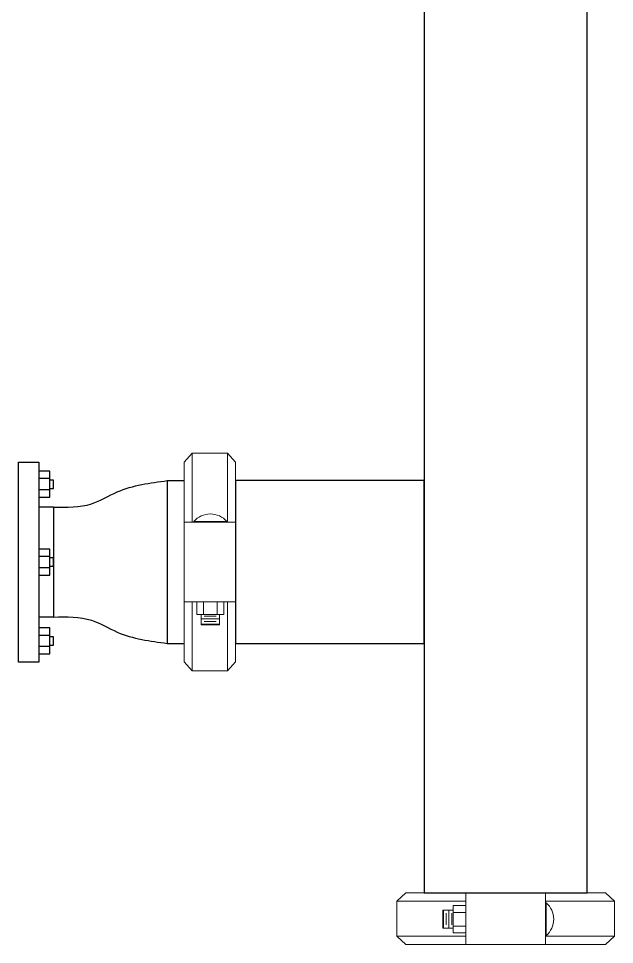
# Model space of a CAD drawing. Extents: x 226317 to 226469, y 8188101 to 8188260.
# Drawn here: x 226391.826 to 226392.243, y 8188239.438 to 8188240.087 of the extents above; entities that cross this region are included whole.
import ezdxf

# ---------------------------------------------------------------- set-up
doc = ezdxf.new("R2010")
doc.units = 0
doc.header["$LTSCALE"] = 15
doc.layers.get('0').update_dxf_attribs({"color": 250})
doc.layers.add('00-GTI-Acoples', color=250, linetype='Continuous')
doc.layers.add('A-SANITARIOS', color=250, linetype='Continuous')

# ---------------------------------------------------------------- blocks, each defined once
blk = doc.blocks.new('A$C363a55df')
at = {"layer": '00-GTI-Acoples', "linetype": 'Continuous', "lineweight": 0, "extrusion": (3.83476e-17, -1, 0)}
for p, q in [((-27.05, 104.99), (-18.41, 114.3)), ((-18.41, 41.91), (-18.41, 114.3)), ((18.41, 114.3), (-18.41, 114.3)), ((18.41, 41.91), (18.41, 114.3)), ((27.05, 104.99), (18.41, 114.3)), ((-27.05, 41.91), (-27.05, 104.99)), ((27.05, 41.91), (27.05, 104.99)), ((-9.02, 66.04), (0.51, 66.04)), ((-9.02, 55.14), (-9.02, 66.04)), ((0.51, 66.04), (10.03, 66.04)), ((10.03, 55.14), (10.03, 66.04)), ((-13.84, 41.91), (-13.84, 55.14)), ((-13.84, 55.14), (-6.67, 55.14)), ((-6.67, 41.91), (-6.67, 55.14)), ((-6.67, 55.14), (7.68, 55.14)), ((7.68, 41.91), (7.68, 55.14)), ((7.68, 55.14), (14.86, 55.14)), ((14.86, 41.91), (14.86, 55.14)), ((-27.05, 41.91), (-27.05, 21.6)), ((-25.36, 41.91), (-27.05, 41.91)), ((-6.41, 41.91), (-25.36, 41.91)), ((7.42, 41.91), (-6.41, 41.91)), ((26.41, 41.91), (7.42, 41.91)), ((27.05, 41.91), (26.41, 41.91)), ((27.05, 41.91), (27.05, 21.6)), ((-27.05, -21.6), (-27.05, 21.6)), ((27.05, -21.6), (27.05, 21.6)), ((-27.05, -21.6), (-27.05, -41.91)), ((27.05, -21.6), (27.05, -41.91)), ((-27.05, -41.91), (-25.36, -41.91)), ((-27.05, -104.99), (-27.05, -41.91)), ((-25.36, -41.91), (-6.41, -41.91)), ((-18.41, -114.3), (-18.41, -41.91)), ((-16.81, -42.54), (-16.81, -41.91)), ((-16.81, -42.54), (17.82, -42.54)), ((-6.41, -41.91), (7.42, -41.91)), ((7.42, -41.91), (26.41, -41.91)), ((17.82, -42.54), (17.82, -41.91)), ((18.41, -114.3), (18.41, -41.91)), ((26.41, -41.91), (27.05, -41.91)), ((27.05, -104.99), (27.05, -41.91)), ((-27.05, -104.99), (-18.41, -114.3)), ((27.05, -104.99), (18.41, -114.3)), ((18.41, -114.3), (-18.41, -114.3))]:
    blk.add_line(p, q, dxfattribs=at)
at = {"layer": '00-GTI-Acoples', "linetype": 'Continuous', "lineweight": 0}
for p, q in [((-27.05, 103.1), (-27.05, -103.1)), ((27.05, 103.1), (27.05, -103.1)), ((10.03, 65.3), (-9.02, 65.3)), ((10.03, 59.54), (-9.02, 59.54)), ((6.54, 62.48), (-5.98, 62.48)), ((6.54, 56.72), (-5.98, 56.72))]:
    blk.add_line(p, q, dxfattribs=at)
blk.add_arc((0.51, -27.56), 22.9, 220.87556, 319.12444, dxfattribs=at)
blk = doc.blocks.new('BOMBAS-28.02.2025')
at = {"layer": 'A-SANITARIOS', "color": 8}
for p, q in [((2.30902, -3.13346, 0), (2.32326, -3.13346, 0)), ((2.30902, -3.27357, 0), (2.30902, -3.13346, 0)), ((2.32326, -3.13346, 0), (2.32326, -3.27357, 0)), ((2.33101, -3.13989, 0), (2.32326, -3.13989, 0)), ((2.32326, -3.13989, 0), (2.32326, -3.1581, 0)), ((2.33101, -3.14512, 0), (2.32326, -3.14512, 0)), ((2.33101, -3.14512, 0), (2.32326, -3.14512, 0)), ((2.33101, -3.1581, 0), (2.33101, -3.13989, 0)), ((2.33358, -3.14609, 0), (2.33101, -3.14609, 0)), ((2.33358, -3.1519, 0), (2.33358, -3.14609, 0)), ((2.33101, -3.15291, 0), (2.32326, -3.15291, 0)), ((2.33101, -3.15291, 0), (2.32326, -3.15291, 0)), ((2.32326, -3.1581, 0), (2.33101, -3.1581, 0)), ((2.33101, -3.1519, 0), (2.33358, -3.1519, 0)), ((2.33101, -3.19446, 0), (2.32326, -3.19446, 0)), ((2.32326, -3.19446, 0), (2.32326, -3.21267, 0)), ((2.33101, -3.21267, 0), (2.33101, -3.19446, 0)), ((2.33101, -3.19968, 0), (2.32326, -3.19968, 0)), ((2.33101, -3.19968, 0), (2.32326, -3.19968, 0)), ((2.33358, -3.20066, 0), (2.33101, -3.20066, 0)), ((2.33358, -3.20647, 0), (2.33358, -3.20066, 0)), ((2.33101, -3.20748, 0), (2.32326, -3.20748, 0)), ((2.33101, -3.20748, 0), (2.32326, -3.20748, 0)), ((2.33101, -3.20647, 0), (2.33358, -3.20647, 0)), ((2.32326, -3.21267, 0), (2.33101, -3.21267, 0)), ((2.33101, -3.2497, 0), (2.32326, -3.2497, 0)), ((2.32326, -3.2497, 0), (2.32326, -3.26791, 0)), ((2.33101, -3.25493, 0), (2.32326, -3.25493, 0)), ((2.33101, -3.25493, 0), (2.32326, -3.25493, 0)), ((2.33101, -3.26791, 0), (2.33101, -3.2497, 0)), ((2.33358, -3.2559, 0), (2.33101, -3.2559, 0)), ((2.33101, -3.26171, 0), (2.33358, -3.26171, 0)), ((2.33358, -3.26171, 0), (2.33358, -3.2559, 0)), ((2.33101, -3.26272, 0), (2.32326, -3.26272, 0)), ((2.33101, -3.26272, 0), (2.32326, -3.26272, 0)), ((2.32326, -3.26791, 0), (2.33101, -3.26791, 0)), ((2.32326, -3.27357, 0), (2.30902, -3.27357, 0))]:
    blk.add_line(p, q, dxfattribs=at)
at = {"layer": 'A-SANITARIOS', "color": 8, "linetype": 'Continuous'}
for p, q in [((2.4132, -3.14651, 0), (2.4132, -3.26051, 0)), ((2.4132, -3.15351, 0), (2.4132, -3.25351, 0)), ((2.33358, -3.16501, 0), (2.32326, -3.16501, 0)), ((2.33358, -3.16501, 0), (2.32326, -3.16501, 0)), ((2.33358, -3.16501, 0), (2.33358, -3.24175, 0)), ((2.33358, -3.16501, 0), (2.33358, -3.24202, 0)), ((2.33358, -3.24202, 0), (2.32326, -3.24202, 0)), ((2.33358, -3.24202, 0), (2.32326, -3.24202, 0))]:
    blk.add_line(p, q, dxfattribs=at)
at = {"layer": 'A-SANITARIOS', "color": 8, "elevation": 0}
for points in [[(2.59318, -1.57172), (2.59318, -3.43531), (2.70718, -3.43531), (2.70718, -1.57172)], [(2.33101, -3.1519), (2.33358, -3.1519), (2.33358, -3.14609), (2.33101, -3.14609)], [(2.4132, -3.14651), (2.42497, -3.14651)], [(2.33101, -3.20647), (2.33358, -3.20647), (2.33358, -3.20066), (2.33101, -3.20066)], [(2.33101, -3.26171), (2.33358, -3.26171), (2.33358, -3.2559), (2.33101, -3.2559)], [(2.4132, -3.26051), (2.42497, -3.26051)]]:
    blk.add_lwpolyline(points, dxfattribs=at)
at = {"layer": 'A-SANITARIOS', "color": 8}
for points, elevation in [([(2.30902, -3.13346), (2.32326, -3.13346), (2.32326, -3.27357), (2.30902, -3.27357)], 0.00004), ([(2.33101, -3.13989), (2.32326, -3.13989), (2.32326, -3.1581), (2.33101, -3.1581)], 0.00004), ([(2.59318, -3.26051), (2.59318, -3.14651), (2.46104, -3.14651), (2.46104, -3.26051)], 0), ([(2.33101, -3.19446), (2.32326, -3.19446), (2.32326, -3.21267), (2.33101, -3.21267)], 0.00004), ([(2.33101, -3.2497), (2.32326, -3.2497), (2.32326, -3.26791), (2.33101, -3.26791)], 0.00004)]:
    blk.add_lwpolyline(points, close=True, dxfattribs=dict(at, elevation=elevation))
at = {"layer": 'A-SANITARIOS', "color": 8, "linetype": 'Continuous'}
for points in [[(2.33358, -3.16501, 0), (2.36018, -3.16271, 0), (2.37818, -3.15443, 0), (2.4132, -3.14651, 0)], [(2.33358, -3.24202, 0), (2.36018, -3.24432, 0), (2.37818, -3.2526, 0), (2.4132, -3.26051, 0)]]:
    blk.add_spline(points, degree=3, dxfattribs=at)
at = {"layer": 'A-SANITARIOS', "color": 8, "linetype": 'Continuous', "lineweight": 0, "zscale": 0.0006666666666666666}
for p, xscale, yscale, rotation in [((2.44301, -3.20351, 0), -0.0006666666666666666, 0.0006666666666666666, 180), ((2.65018, -3.45334, 0), -0.0006666666666666668, 0.0006666666666666668, 90)]:
    blk.add_blockref('A$C363a55df', p, dxfattribs=dict(at, xscale=xscale, yscale=yscale, rotation=rotation))

msp = doc.modelspace()

# ---------------------------------------------------------------- block references
msp.add_blockref('BOMBAS-28.02.2025', (226389.51709, 8188242.90961))

doc.saveas('drawing.dxf')
